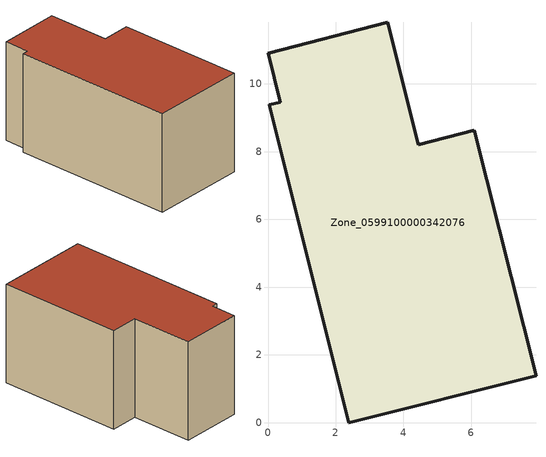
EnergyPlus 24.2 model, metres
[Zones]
Zone_0599100000342076
 floor ground (C_G): 2.38,0 0.03,9.38 0.36,9.46 0,10.91 3.54,11.82 4.44,8.21 6.09,8.64 7.91,1.38 z0
 wall outside (C_F): 0.03,9.38 2.38,0 7.91,1.38 6.09,8.64 4.44,8.21 3.54,11.82 0,10.91 0.36,9.46 0.03,9.38 z0:5.95
 roof outside (C_R): 3.54,11.82 0,10.91 0.36,9.46 0.03,9.38 2.38,0 7.91,1.38 6.09,8.64 4.44,8.21 z5.95
[BUILDING]
Pand.0599100000342076: North Axis=0; Terrain=City; Loads Convergence Tolerance Value=0.04; Temperature Convergence Tolerance Value=0.4; Solar Distribution=FullExterior; Maximum Number of Warmup Days=25; Minimum Number of Warmup Days=1
[Site:Location]
Rotterdam.The.Hague.AP_ZH_NLD Design_Conditions: Latitude=51.96; Longitude=4.45; Time Zone=1; Elevation=-4.5
[SITE:GROUNDTEMPERATURE:BUILDINGSURFACE]
18, 18, 18, 18, 18, 18, 18, 18, 18, 18, 18, 18
[MATERIAL] Thermal Absorptance=0.9; Solar Absorptance=0.7; Visible Absorptance=0.7
Name | Roughness | Thickness | Conductivity | Density | Specific Heat
G.TC.1992-2005 | MediumSmooth | 0.15 | 0.06 | 540 | 1210
F.TC.1992-2005 | Rough | 0.3 | 0.12 | 1920 | 840
R.TC.1992-2005 | MediumRough | 0.2 | 0.08 | 1500 | 1000
[CONSTRUCTION]
C_G: G.TC.1992-2005
C_F: F.TC.1992-2005
C_R: R.TC.1992-2005
[ZONE]
Zone_0599100000342076: Type=1; Multiplier=1; Ceiling Height=Autocalculate; Volume=Autocalculate; Floor Area=autocalculate; Part of Total Floor Area=Yes
[ZONEINFILTRATION:DESIGNFLOWRATE]
Infil_Zone_0599100000342076: Zone or ZoneList or Space or SpaceList=Zone_0599100000342076; Schedule=AlwaysOn; Design Flow Rate Calculation Method=Flow/Area; Flow Rate per Floor Area=0.0015; Constant Term Coefficient=1; Temperature Term Coefficient=0; Velocity Term Coefficient=0; Velocity Squared Term Coefficient=0
[HVACTEMPLATE:ZONE:IDEALLOADSAIRSYSTEM]
Zone_0599100000342076: Maximum Heating Supply Air Temperature=50; Minimum Cooling Supply Air Temperature=13; Maximum Heating Supply Air Humidity Ratio=0.0156; Minimum Cooling Supply Air Humidity Ratio=0.0077; Heating Limit=NoLimit; Cooling Limit=NoLimit; Dehumidification Control Type=ConstantSensibleHeatRatio; Cooling Sensible Heat Ratio=0.7; Dehumidification Setpoint=60; Humidification Control Type=None; Humidification Setpoint=30; Outdoor Air Method=None; Outdoor Air Flow Rate per Person=0.00944; Outdoor Air Flow Rate per Zone Floor Area=0; Outdoor Air Flow Rate per Zone=0; Demand Controlled Ventilation Type=None; Outdoor Air Economizer Type=NoEconomizer; Heat Recovery Type=None; Sensible Heat Recovery Effectiveness=0.7; Latent Heat Recovery Effectiveness=0.65
[ZONECONTROL:THERMOSTAT]
ThermostatControl_Zone_0599100000342076: Zone or ZoneList=Zone_0599100000342076; Control Type Schedule=DualSetpointControlType; Control 1=Thermostat_Zone_0599100000342076; Temperature Difference Between Cutout And Setpoint=0
[THERMOSTATSETPOINT:DUALSETPOINT]
Thermostat_Zone_0599100000342076: Heating Setpoint Temperature Schedule=HeatingSetpoint_Zone_0599100000342076; Cooling Setpoint Temperature Schedule=CoolingSetpoint_Zone_0599100000342076
[SCHEDULE:COMPACT]
HeatingSetpoint_Zone_0599100000342076: Through: 12/31, For: AllDays, Until: 24:00, 21
CoolingSetpoint_Zone_0599100000342076: Through: 12/31, For: AllDays, Until: 24:00, 24
DualSetpointControlType: Through: 12/31, For: AllDays, Until: 24:00, 4
AlwaysOn: Through: 12/31, For: AllDays, Until: 24:00, 1
